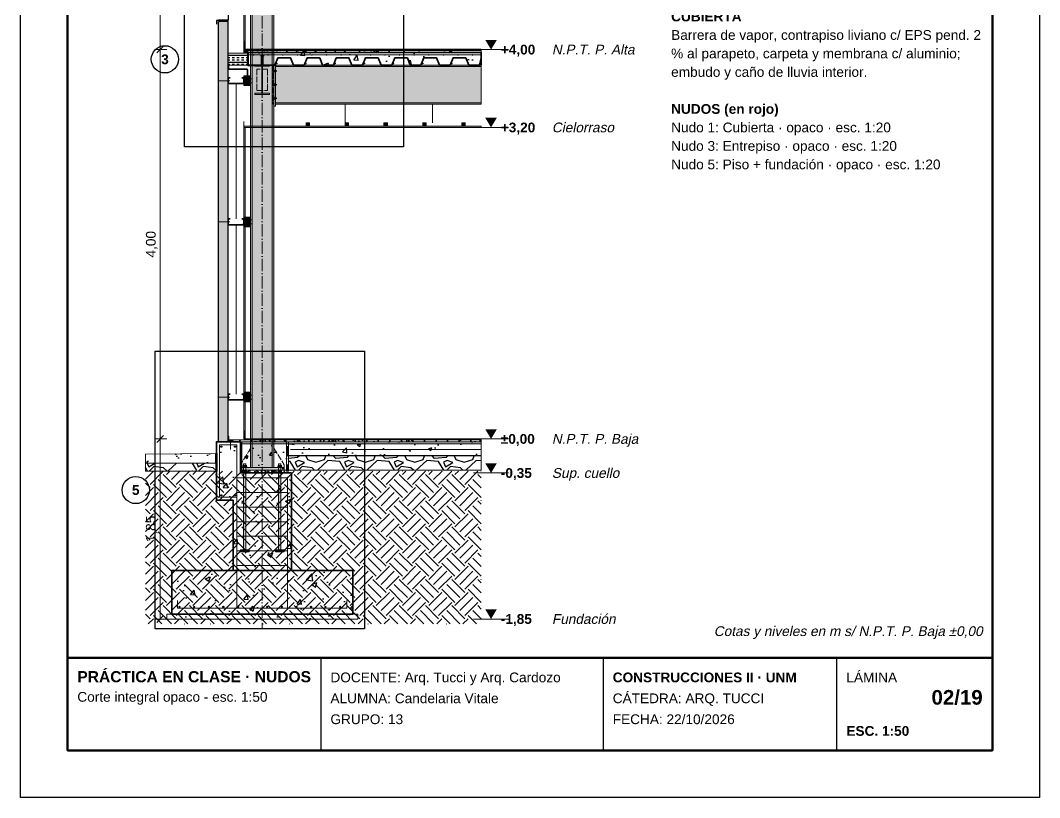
# Model space of a CAD drawing. Header units: millimetres. Extents: x 6 to 4194, y 6 to 5934.
# Drawn here: x 6 to 4194, y 6 to 3200 of the extents above; entities that cross this region are included whole.
import ezdxf
from ezdxf.enums import TextEntityAlignment as Align

# ---------------------------------------------------------------- set-up
doc = ezdxf.new("R2010")
doc.units = ezdxf.units.MM
doc.header["$LTSCALE"] = 20
doc.linetypes.add('DASHDOT', pattern=[3.556, 2.54, -0.508, 0, -0.508])
doc.linetypes.add('DASHED', pattern=[1.524, 1.27, -0.254])
for name, color, linetype in [('A-ACERO-CORTADO', 250, 'Continuous'), ('A-ACERO-VISTA', 8, 'Continuous'), ('A-AISLACION-EPS', 50, 'Continuous'), ('A-AISLACION-LANA', 40, 'Continuous'), ('A-AISLACION-PIR', 50, 'Continuous'), ('A-ALUMINIO', 253, 'Continuous'), ('A-ARMADURAS', 14, 'Continuous'), ('A-BARRERAS-MEMBRANAS', 7, 'Continuous'), ('A-CHAPA-GALVANIZADA', 253, 'Continuous'), ('A-CONTORNOS', 7, 'Continuous'), ('A-GROUT', 251, 'Continuous'), ('A-HORMIGON-INSITU', 33, 'Continuous'), ('A-HORMIGON-SIMPLE', 9, 'Continuous'), ('A-MORTERO-CARPETAS', 252, 'Continuous'), ('A-NEOPRENO-SELLADORES', 7, 'Continuous'), ('A-PROYECCION-OCULTO', 8, 'DASHED'), ('A-SELLADOR-INTUMESCENTE', 1, 'Continuous'), ('A-SOLADOS', 31, 'Continuous'), ('A-TERRENO', 32, 'Continuous'), ('A-TOSCA', 42, 'Continuous'), ('A-VISTA', 8, 'Continuous'), ('A-YESO-CIELORRASO', 254, 'Continuous'), ('X-COTAS', 3, 'Continuous'), ('X-EJES', 1, 'DASHDOT'), ('X-MARCO', 7, 'Continuous'), ('X-NIVELES', 7, 'Continuous'), ('X-REFERENCIAS', 1, 'Continuous'), ('X-ROTULO', 7, 'Continuous'), ('X-TEXTOS', 7, 'Continuous')]:
    doc.layers.add(name, color=color, linetype=linetype)
doc.styles.add('ARIAL', font='arial.ttf')
doc.styles.add('ARIAL-B', font='arialbd.ttf')

msp = doc.modelspace()

# ---------------------------------------------------------------- hatches: boundary and pattern name
at = {"layer": 'A-ACERO-CORTADO', "true_color": 0x4d545c}
h = msp.add_hatch(color=251, dxfattribs=at)
h.dxf.hatch_style = 1
h.paths.add_polyline_path([(970, 3016), (1030, 3016), (1030, 3011.7), (1001.4, 3011.7), (1001.4, 2900.3), (1030, 2900.3), (1030, 2896), (970, 2896), (970, 2900.3), (998.6, 2900.3), (998.6, 3011.7), (970, 3011.7)])
h = msp.add_hatch(color=251, dxfattribs=at)
h.dxf.hatch_style = 1
h.paths.add_polyline_path([(993.6, 3052.8), (1006, 3052.8), (1006, 3056), (993.6, 3056)])
h = msp.add_hatch(color=251, dxfattribs=at)
h.dxf.hatch_style = 1
h.paths.add_polyline_path([(996, 3016), (1003.6, 3016), (1003.6, 3056), (996, 3056)])
h = msp.add_hatch(color=251, dxfattribs=at)
h.dxf.hatch_style = 1
h.paths.add_polyline_path([(910, 1352), (1090, 1352), (1090, 1362), (910, 1362)])
h = msp.add_hatch(color=251, dxfattribs=at)
h.dxf.hatch_style = 1
h.paths.add_polyline_path([(916.8, 1362), (939.2, 1362), (939.2, 1364.4), (916.8, 1364.4)])
h = msp.add_hatch(color=251, dxfattribs=at)
h.dxf.hatch_style = 1
h.paths.add_polyline_path([(923.2, 1020), (932.8, 1020), (932.8, 1378), (923.2, 1378)])
h = msp.add_hatch(color=251, dxfattribs=at)
h.dxf.hatch_style = 1
h.paths.add_polyline_path([(1060.8, 1362), (1083.2, 1362), (1083.2, 1364.4), (1060.8, 1364.4)])
h = msp.add_hatch(color=251, dxfattribs=at)
h.dxf.hatch_style = 1
h.paths.add_polyline_path([(1067.2, 1020), (1076.8, 1020), (1076.8, 1378), (1067.2, 1378)])
h = msp.add_hatch(color=251, dxfattribs=at)
h.dxf.hatch_style = 1
h.paths.add_polyline_path([(910, 1016), (946, 1016), (946, 1024), (910, 1024)])
h = msp.add_hatch(color=251, dxfattribs=at)
h.dxf.hatch_style = 1
h.paths.add_polyline_path([(1054, 1016), (1090, 1016), (1090, 1024), (1054, 1024)])
at = {"layer": 'A-ACERO-VISTA', "true_color": 0xdfe3e7}
h = msp.add_hatch(color=254, dxfattribs=at)
h.dxf.hatch_style = 1
h.paths.add_polyline_path([(952, 1362), (1048, 1362), (1048, 4622), (952, 4622)])
h = msp.add_hatch(color=254, dxfattribs=at)
h.dxf.hatch_style = 1
h.paths.add_polyline_path([(1048, 2848), (1054, 2848), (1054, 3016), (1048, 3016)])
h = msp.add_hatch(color=254, dxfattribs=at)
h.dxf.hatch_style = 1
h.paths.add_polyline_path([(1054, 2856), (1900, 2856), (1900, 3016), (1054, 3016)])
h = msp.add_hatch(color=254, dxfattribs=at)
h.dxf.hatch_style = 1
h.paths.add_polyline_path([(924, 2932), (952, 2932), (952, 2972), (924, 2972)])
h = msp.add_hatch(color=254, dxfattribs=at)
h.dxf.hatch_style = 1
h.paths.add_polyline_path([(924, 2352), (952, 2352), (952, 2392), (924, 2392)])
h = msp.add_hatch(color=254, dxfattribs=at)
h.dxf.hatch_style = 1
h.paths.add_polyline_path([(924, 1632), (952, 1632), (952, 1672), (924, 1672)])
at = {"layer": 'A-AISLACION-EPS'}
h = msp.add_hatch(dxfattribs=at)
h.set_pattern_fill('ZIGZAG', color=256, scale=6, angle=90)
h.paths.add_polyline_path([(910, 1340), (916, 1340), (916, 1468), (910, 1468)])
h = msp.add_hatch(dxfattribs=at)
h.set_pattern_fill('ZIGZAG', color=256, scale=6, angle=90)
h.paths.add_polyline_path([(1100, 1348), (1108, 1348), (1108, 1468), (1100, 1468)])
h = msp.add_hatch(dxfattribs=at)
h.set_pattern_fill('ZIGZAG', color=256, scale=6, angle=90)
h.paths.add_polyline_path([(807.2, 1380), (810.4, 1380), (810.4, 1420), (807.2, 1420)])
at = {"layer": 'A-AISLACION-LANA'}
h = msp.add_hatch(dxfattribs=at)
h.set_pattern_fill('INSUL', color=256, scale=3)
h.paths.add_polyline_path([(860, 3016), (940, 3016), (940, 3064.8), (860, 3064.8)])
at = {"layer": 'A-AISLACION-PIR'}
h = msp.add_hatch(dxfattribs=at)
h.set_pattern_fill('HONEY', color=256, scale=4)
h.paths.add_polyline_path([(820, 1470), (860, 1470), (860, 3196), (820, 3196)])
at = {"layer": 'A-ALUMINIO', "true_color": 0x9aa3ab}
h = msp.add_hatch(color=253, dxfattribs=at)
h.dxf.hatch_style = 1
h.paths.add_polyline_path([(1180, 2765), (1194, 2765), (1194, 2778.8), (1180, 2778.8)])
h = msp.add_hatch(color=253, dxfattribs=at)
h.dxf.hatch_style = 1
h.paths.add_polyline_path([(1340, 2765), (1354, 2765), (1354, 2778.8), (1340, 2778.8)])
h = msp.add_hatch(color=253, dxfattribs=at)
h.dxf.hatch_style = 1
h.paths.add_polyline_path([(1500, 2765), (1514, 2765), (1514, 2778.8), (1500, 2778.8)])
h = msp.add_hatch(color=253, dxfattribs=at)
h.dxf.hatch_style = 1
h.paths.add_polyline_path([(1660, 2765), (1674, 2765), (1674, 2778.8), (1660, 2778.8)])
h = msp.add_hatch(color=253, dxfattribs=at)
h.dxf.hatch_style = 1
h.paths.add_polyline_path([(1820, 2765), (1834, 2765), (1834, 2778.8), (1820, 2778.8)])
at = {"layer": 'A-ARMADURAS'}
h = msp.add_hatch(color=256, dxfattribs=at)
h.dxf.hatch_style = 1
h.paths.add_polyline_path([(965.4, 3058), (965.3, 3058.4), (965.1, 3058.8), (964.8, 3059.1), (964.4, 3059.3), (964, 3059.4), (963.6, 3059.3), (963.2, 3059.1), (962.9, 3058.8), (962.7, 3058.4), (962.6, 3058), (962.7, 3057.6), (962.9, 3057.2), (963.2, 3056.9), (963.6, 3056.7), (964, 3056.6), (964.4, 3056.7), (964.8, 3056.9), (965.1, 3057.2), (965.3, 3057.6)])
h = msp.add_hatch(color=256, dxfattribs=at)
h.dxf.hatch_style = 1
h.paths.add_polyline_path([(1025.4, 3058), (1025.3, 3058.4), (1025.1, 3058.8), (1024.8, 3059.1), (1024.4, 3059.3), (1024, 3059.4), (1023.6, 3059.3), (1023.2, 3059.1), (1022.9, 3058.8), (1022.7, 3058.4), (1022.6, 3058), (1022.7, 3057.6), (1022.9, 3057.2), (1023.2, 3056.9), (1023.6, 3056.7), (1024, 3056.6), (1024.4, 3056.7), (1024.8, 3056.9), (1025.1, 3057.2), (1025.3, 3057.6)])
h = msp.add_hatch(color=256, dxfattribs=at)
h.dxf.hatch_style = 1
h.paths.add_polyline_path([(1085.4, 3058), (1085.3, 3058.4), (1085.1, 3058.8), (1084.8, 3059.1), (1084.4, 3059.3), (1084, 3059.4), (1083.6, 3059.3), (1083.2, 3059.1), (1082.9, 3058.8), (1082.7, 3058.4), (1082.6, 3058), (1082.7, 3057.6), (1082.9, 3057.2), (1083.2, 3056.9), (1083.6, 3056.7), (1084, 3056.6), (1084.4, 3056.7), (1084.8, 3056.9), (1085.1, 3057.2), (1085.3, 3057.6)])
h = msp.add_hatch(color=256, dxfattribs=at)
h.dxf.hatch_style = 1
h.paths.add_polyline_path([(1145.4, 3058), (1145.3, 3058.4), (1145.1, 3058.8), (1144.8, 3059.1), (1144.4, 3059.3), (1144, 3059.4), (1143.6, 3059.3), (1143.2, 3059.1), (1142.9, 3058.8), (1142.7, 3058.4), (1142.6, 3058), (1142.7, 3057.6), (1142.9, 3057.2), (1143.2, 3056.9), (1143.6, 3056.7), (1144, 3056.6), (1144.4, 3056.7), (1144.8, 3056.9), (1145.1, 3057.2), (1145.3, 3057.6)])
h = msp.add_hatch(color=256, dxfattribs=at)
h.dxf.hatch_style = 1
h.paths.add_polyline_path([(1205.4, 3058), (1205.3, 3058.4), (1205.1, 3058.8), (1204.8, 3059.1), (1204.4, 3059.3), (1204, 3059.4), (1203.6, 3059.3), (1203.2, 3059.1), (1202.9, 3058.8), (1202.7, 3058.4), (1202.6, 3058), (1202.7, 3057.6), (1202.9, 3057.2), (1203.2, 3056.9), (1203.6, 3056.7), (1204, 3056.6), (1204.4, 3056.7), (1204.8, 3056.9), (1205.1, 3057.2), (1205.3, 3057.6)])
h = msp.add_hatch(color=256, dxfattribs=at)
h.dxf.hatch_style = 1
h.paths.add_polyline_path([(1265.4, 3058), (1265.3, 3058.4), (1265.1, 3058.8), (1264.8, 3059.1), (1264.4, 3059.3), (1264, 3059.4), (1263.6, 3059.3), (1263.2, 3059.1), (1262.9, 3058.8), (1262.7, 3058.4), (1262.6, 3058), (1262.7, 3057.6), (1262.9, 3057.2), (1263.2, 3056.9), (1263.6, 3056.7), (1264, 3056.6), (1264.4, 3056.7), (1264.8, 3056.9), (1265.1, 3057.2), (1265.3, 3057.6)])
h = msp.add_hatch(color=256, dxfattribs=at)
h.dxf.hatch_style = 1
h.paths.add_polyline_path([(1325.4, 3058), (1325.3, 3058.4), (1325.1, 3058.8), (1324.8, 3059.1), (1324.4, 3059.3), (1324, 3059.4), (1323.6, 3059.3), (1323.2, 3059.1), (1322.9, 3058.8), (1322.7, 3058.4), (1322.6, 3058), (1322.7, 3057.6), (1322.9, 3057.2), (1323.2, 3056.9), (1323.6, 3056.7), (1324, 3056.6), (1324.4, 3056.7), (1324.8, 3056.9), (1325.1, 3057.2), (1325.3, 3057.6)])
h = msp.add_hatch(color=256, dxfattribs=at)
h.dxf.hatch_style = 1
h.paths.add_polyline_path([(1385.4, 3058), (1385.3, 3058.4), (1385.1, 3058.8), (1384.8, 3059.1), (1384.4, 3059.3), (1384, 3059.4), (1383.6, 3059.3), (1383.2, 3059.1), (1382.9, 3058.8), (1382.7, 3058.4), (1382.6, 3058), (1382.7, 3057.6), (1382.9, 3057.2), (1383.2, 3056.9), (1383.6, 3056.7), (1384, 3056.6), (1384.4, 3056.7), (1384.8, 3056.9), (1385.1, 3057.2), (1385.3, 3057.6)])
h = msp.add_hatch(color=256, dxfattribs=at)
h.dxf.hatch_style = 1
h.paths.add_polyline_path([(1445.4, 3058), (1445.3, 3058.4), (1445.1, 3058.8), (1444.8, 3059.1), (1444.4, 3059.3), (1444, 3059.4), (1443.6, 3059.3), (1443.2, 3059.1), (1442.9, 3058.8), (1442.7, 3058.4), (1442.6, 3058), (1442.7, 3057.6), (1442.9, 3057.2), (1443.2, 3056.9), (1443.6, 3056.7), (1444, 3056.6), (1444.4, 3056.7), (1444.8, 3056.9), (1445.1, 3057.2), (1445.3, 3057.6)])
h = msp.add_hatch(color=256, dxfattribs=at)
h.dxf.hatch_style = 1
h.paths.add_polyline_path([(1505.4, 3058), (1505.3, 3058.4), (1505.1, 3058.8), (1504.8, 3059.1), (1504.4, 3059.3), (1504, 3059.4), (1503.6, 3059.3), (1503.2, 3059.1), (1502.9, 3058.8), (1502.7, 3058.4), (1502.6, 3058), (1502.7, 3057.6), (1502.9, 3057.2), (1503.2, 3056.9), (1503.6, 3056.7), (1504, 3056.6), (1504.4, 3056.7), (1504.8, 3056.9), (1505.1, 3057.2), (1505.3, 3057.6)])
h = msp.add_hatch(color=256, dxfattribs=at)
h.dxf.hatch_style = 1
h.paths.add_polyline_path([(1565.4, 3058), (1565.3, 3058.4), (1565.1, 3058.8), (1564.8, 3059.1), (1564.4, 3059.3), (1564, 3059.4), (1563.6, 3059.3), (1563.2, 3059.1), (1562.9, 3058.8), (1562.7, 3058.4), (1562.6, 3058), (1562.7, 3057.6), (1562.9, 3057.2), (1563.2, 3056.9), (1563.6, 3056.7), (1564, 3056.6), (1564.4, 3056.7), (1564.8, 3056.9), (1565.1, 3057.2), (1565.3, 3057.6)])
h = msp.add_hatch(color=256, dxfattribs=at)
h.dxf.hatch_style = 1
h.paths.add_polyline_path([(1625.4, 3058), (1625.3, 3058.4), (1625.1, 3058.8), (1624.8, 3059.1), (1624.4, 3059.3), (1624, 3059.4), (1623.6, 3059.3), (1623.2, 3059.1), (1622.9, 3058.8), (1622.7, 3058.4), (1622.6, 3058), (1622.7, 3057.6), (1622.9, 3057.2), (1623.2, 3056.9), (1623.6, 3056.7), (1624, 3056.6), (1624.4, 3056.7), (1624.8, 3056.9), (1625.1, 3057.2), (1625.3, 3057.6)])
h = msp.add_hatch(color=256, dxfattribs=at)
h.dxf.hatch_style = 1
h.paths.add_polyline_path([(1685.4, 3058), (1685.3, 3058.4), (1685.1, 3058.8), (1684.8, 3059.1), (1684.4, 3059.3), (1684, 3059.4), (1683.6, 3059.3), (1683.2, 3059.1), (1682.9, 3058.8), (1682.7, 3058.4), (1682.6, 3058), (1682.7, 3057.6), (1682.9, 3057.2), (1683.2, 3056.9), (1683.6, 3056.7), (1684, 3056.6), (1684.4, 3056.7), (1684.8, 3056.9), (1685.1, 3057.2), (1685.3, 3057.6)])
h = msp.add_hatch(color=256, dxfattribs=at)
h.dxf.hatch_style = 1
h.paths.add_polyline_path([(1745.4, 3058), (1745.3, 3058.4), (1745.1, 3058.8), (1744.8, 3059.1), (1744.4, 3059.3), (1744, 3059.4), (1743.6, 3059.3), (1743.2, 3059.1), (1742.9, 3058.8), (1742.7, 3058.4), (1742.6, 3058), (1742.7, 3057.6), (1742.9, 3057.2), (1743.2, 3056.9), (1743.6, 3056.7), (1744, 3056.6), (1744.4, 3056.7), (1744.8, 3056.9), (1745.1, 3057.2), (1745.3, 3057.6)])
h = msp.add_hatch(color=256, dxfattribs=at)
h.dxf.hatch_style = 1
h.paths.add_polyline_path([(1805.4, 3058), (1805.3, 3058.4), (1805.1, 3058.8), (1804.8, 3059.1), (1804.4, 3059.3), (1804, 3059.4), (1803.6, 3059.3), (1803.2, 3059.1), (1802.9, 3058.8), (1802.7, 3058.4), (1802.6, 3058), (1802.7, 3057.6), (1802.9, 3057.2), (1803.2, 3056.9), (1803.6, 3056.7), (1804, 3056.6), (1804.4, 3056.7), (1804.8, 3056.9), (1805.1, 3057.2), (1805.3, 3057.6)])
h = msp.add_hatch(color=256, dxfattribs=at)
h.dxf.hatch_style = 1
h.paths.add_polyline_path([(1865.4, 3058), (1865.3, 3058.4), (1865.1, 3058.8), (1864.8, 3059.1), (1864.4, 3059.3), (1864, 3059.4), (1863.6, 3059.3), (1863.2, 3059.1), (1862.9, 3058.8), (1862.7, 3058.4), (1862.6, 3058), (1862.7, 3057.6), (1862.9, 3057.2), (1863.2, 3056.9), (1863.6, 3056.7), (1864, 3056.6), (1864.4, 3056.7), (1864.8, 3056.9), (1865.1, 3057.2), (1865.3, 3057.6)])
h = msp.add_hatch(color=256, dxfattribs=at)
h.dxf.hatch_style = 1
h.paths.add_polyline_path([(1059.9, 3023.2), (1059.8, 3023.8), (1059.6, 3024.3), (1059.1, 3024.8), (1058.6, 3025), (1058, 3025.1), (1057.4, 3025), (1056.9, 3024.8), (1056.4, 3024.3), (1056.2, 3023.8), (1056.1, 3023.2), (1056.2, 3022.6), (1056.4, 3022.1), (1056.9, 3021.6), (1057.4, 3021.4), (1058, 3021.3), (1058.6, 3021.4), (1059.1, 3021.6), (1059.6, 3022.1), (1059.8, 3022.6)])
h = msp.add_hatch(color=256, dxfattribs=at)
h.dxf.hatch_style = 1
h.paths.add_polyline_path([(1179.9, 3023.2), (1179.8, 3023.8), (1179.6, 3024.3), (1179.1, 3024.8), (1178.6, 3025), (1178, 3025.1), (1177.4, 3025), (1176.9, 3024.8), (1176.4, 3024.3), (1176.2, 3023.8), (1176.1, 3023.2), (1176.2, 3022.6), (1176.4, 3022.1), (1176.9, 3021.6), (1177.4, 3021.4), (1178, 3021.3), (1178.6, 3021.4), (1179.1, 3021.6), (1179.6, 3022.1), (1179.8, 3022.6)])
h = msp.add_hatch(color=256, dxfattribs=at)
h.dxf.hatch_style = 1
h.paths.add_polyline_path([(1299.9, 3023.2), (1299.8, 3023.8), (1299.6, 3024.3), (1299.1, 3024.8), (1298.6, 3025), (1298, 3025.1), (1297.4, 3025), (1296.9, 3024.8), (1296.4, 3024.3), (1296.2, 3023.8), (1296.1, 3023.2), (1296.2, 3022.6), (1296.4, 3022.1), (1296.9, 3021.6), (1297.4, 3021.4), (1298, 3021.3), (1298.6, 3021.4), (1299.1, 3021.6), (1299.6, 3022.1), (1299.8, 3022.6)])
h = msp.add_hatch(color=256, dxfattribs=at)
h.dxf.hatch_style = 1
h.paths.add_polyline_path([(1419.9, 3023.2), (1419.8, 3023.8), (1419.6, 3024.3), (1419.1, 3024.8), (1418.6, 3025), (1418, 3025.1), (1417.4, 3025), (1416.9, 3024.8), (1416.4, 3024.3), (1416.2, 3023.8), (1416.1, 3023.2), (1416.2, 3022.6), (1416.4, 3022.1), (1416.9, 3021.6), (1417.4, 3021.4), (1418, 3021.3), (1418.6, 3021.4), (1419.1, 3021.6), (1419.6, 3022.1), (1419.8, 3022.6)])
h = msp.add_hatch(color=256, dxfattribs=at)
h.dxf.hatch_style = 1
h.paths.add_polyline_path([(1539.9, 3023.2), (1539.8, 3023.8), (1539.6, 3024.3), (1539.1, 3024.8), (1538.6, 3025), (1538, 3025.1), (1537.4, 3025), (1536.9, 3024.8), (1536.4, 3024.3), (1536.2, 3023.8), (1536.1, 3023.2), (1536.2, 3022.6), (1536.4, 3022.1), (1536.9, 3021.6), (1537.4, 3021.4), (1538, 3021.3), (1538.6, 3021.4), (1539.1, 3021.6), (1539.6, 3022.1), (1539.8, 3022.6)])
h = msp.add_hatch(color=256, dxfattribs=at)
h.dxf.hatch_style = 1
h.paths.add_polyline_path([(1659.9, 3023.2), (1659.8, 3023.8), (1659.6, 3024.3), (1659.1, 3024.8), (1658.6, 3025), (1658, 3025.1), (1657.4, 3025), (1656.9, 3024.8), (1656.4, 3024.3), (1656.2, 3023.8), (1656.1, 3023.2), (1656.2, 3022.6), (1656.4, 3022.1), (1656.9, 3021.6), (1657.4, 3021.4), (1658, 3021.3), (1658.6, 3021.4), (1659.1, 3021.6), (1659.6, 3022.1), (1659.8, 3022.6)])
h = msp.add_hatch(color=256, dxfattribs=at)
h.dxf.hatch_style = 1
h.paths.add_polyline_path([(1779.9, 3023.2), (1779.8, 3023.8), (1779.6, 3024.3), (1779.1, 3024.8), (1778.6, 3025), (1778, 3025.1), (1777.4, 3025), (1776.9, 3024.8), (1776.4, 3024.3), (1776.2, 3023.8), (1776.1, 3023.2), (1776.2, 3022.6), (1776.4, 3022.1), (1776.9, 3021.6), (1777.4, 3021.4), (1778, 3021.3), (1778.6, 3021.4), (1779.1, 3021.6), (1779.6, 3022.1), (1779.8, 3022.6)])
h = msp.add_hatch(color=256, dxfattribs=at)
h.dxf.hatch_style = 1
h.paths.add_polyline_path([(1897.9, 3023.2), (1897.8, 3023.8), (1897.6, 3024.3), (1897.1, 3024.8), (1896.6, 3025), (1896, 3025.1), (1895.4, 3025), (1894.9, 3024.8), (1894.4, 3024.3), (1894.2, 3023.8), (1894.1, 3023.2), (1894.2, 3022.6), (1894.4, 3022.1), (1894.9, 3021.6), (1895.4, 3021.4), (1896, 3021.3), (1896.6, 3021.4), (1897.1, 3021.6), (1897.6, 3022.1), (1897.8, 3022.6)])
h = msp.add_hatch(color=256, dxfattribs=at)
h.dxf.hatch_style = 1
h.paths.add_polyline_path([(1055.6, 2992), (1055.4, 2993.4), (1054.8, 2994.6), (1053.8, 2995.6), (1052.6, 2996.2), (1051.2, 2996.4), (1049.8, 2996.2), (1048.6, 2995.6), (1047.6, 2994.6), (1047, 2993.4), (1046.8, 2992), (1047, 2990.6), (1047.6, 2989.4), (1048.6, 2988.4), (1049.8, 2987.8), (1051.2, 2987.6), (1052.6, 2987.8), (1053.8, 2988.4), (1054.8, 2989.4), (1055.4, 2990.6)])
h = msp.add_hatch(color=256, dxfattribs=at)
h.dxf.hatch_style = 1
h.paths.add_polyline_path([(1055.6, 2936), (1055.4, 2937.4), (1054.8, 2938.6), (1053.8, 2939.6), (1052.6, 2940.2), (1051.2, 2940.4), (1049.8, 2940.2), (1048.6, 2939.6), (1047.6, 2938.6), (1047, 2937.4), (1046.8, 2936), (1047, 2934.6), (1047.6, 2933.4), (1048.6, 2932.4), (1049.8, 2931.8), (1051.2, 2931.6), (1052.6, 2931.8), (1053.8, 2932.4), (1054.8, 2933.4), (1055.4, 2934.6)])
h = msp.add_hatch(color=256, dxfattribs=at)
h.dxf.hatch_style = 1
h.paths.add_polyline_path([(1055.6, 2880), (1055.4, 2881.4), (1054.8, 2882.6), (1053.8, 2883.6), (1052.6, 2884.2), (1051.2, 2884.4), (1049.8, 2884.2), (1048.6, 2883.6), (1047.6, 2882.6), (1047, 2881.4), (1046.8, 2880), (1047, 2878.6), (1047.6, 2877.4), (1048.6, 2876.4), (1049.8, 2875.8), (1051.2, 2875.6), (1052.6, 2875.8), (1053.8, 2876.4), (1054.8, 2877.4), (1055.4, 2878.6)])
h = msp.add_hatch(color=256, dxfattribs=at)
h.dxf.hatch_style = 1
h.paths.add_polyline_path([(834.4, 1448), (834.3, 1448.7), (833.9, 1449.4), (833.4, 1449.9), (832.7, 1450.3), (832, 1450.4), (831.3, 1450.3), (830.6, 1449.9), (830.1, 1449.4), (829.7, 1448.7), (829.6, 1448), (829.7, 1447.3), (830.1, 1446.6), (830.6, 1446.1), (831.3, 1445.7), (832, 1445.6), (832.7, 1445.7), (833.4, 1446.1), (833.9, 1446.6), (834.3, 1447.3)])
h = msp.add_hatch(color=256, dxfattribs=at)
h.dxf.hatch_style = 1
h.paths.add_polyline_path([(890.4, 1448), (890.3, 1448.7), (889.9, 1449.4), (889.4, 1449.9), (888.7, 1450.3), (888, 1450.4), (887.3, 1450.3), (886.6, 1449.9), (886.1, 1449.4), (885.7, 1448.7), (885.6, 1448), (885.7, 1447.3), (886.1, 1446.6), (886.6, 1446.1), (887.3, 1445.7), (888, 1445.6), (888.7, 1445.7), (889.4, 1446.1), (889.9, 1446.6), (890.3, 1447.3)])
h = msp.add_hatch(color=256, dxfattribs=at)
h.dxf.hatch_style = 1
h.paths.add_polyline_path([(834.4, 1248), (834.3, 1248.7), (833.9, 1249.4), (833.4, 1249.9), (832.7, 1250.3), (832, 1250.4), (831.3, 1250.3), (830.6, 1249.9), (830.1, 1249.4), (829.7, 1248.7), (829.6, 1248), (829.7, 1247.3), (830.1, 1246.6), (830.6, 1246.1), (831.3, 1245.7), (832, 1245.6), (832.7, 1245.7), (833.4, 1246.1), (833.9, 1246.6), (834.3, 1247.3)])
h = msp.add_hatch(color=256, dxfattribs=at)
h.dxf.hatch_style = 1
h.paths.add_polyline_path([(890.4, 1248), (890.3, 1248.7), (889.9, 1249.4), (889.4, 1249.9), (888.7, 1250.3), (888, 1250.4), (887.3, 1250.3), (886.6, 1249.9), (886.1, 1249.4), (885.7, 1248.7), (885.6, 1248), (885.7, 1247.3), (886.1, 1246.6), (886.6, 1246.1), (887.3, 1245.7), (888, 1245.6), (888.7, 1245.7), (889.4, 1246.1), (889.9, 1246.6), (890.3, 1247.3)])
h = msp.add_hatch(color=256, dxfattribs=at)
h.dxf.hatch_style = 1
h.paths.add_polyline_path([(662.2, 790), (662.1, 790.7), (661.8, 791.3), (661.3, 791.8), (660.7, 792.1), (660, 792.2), (659.3, 792.1), (658.7, 791.8), (658.2, 791.3), (657.9, 790.7), (657.8, 790), (657.9, 789.3), (658.2, 788.7), (658.7, 788.2), (659.3, 787.9), (660, 787.8), (660.7, 787.9), (661.3, 788.2), (661.8, 788.7), (662.1, 789.3)])
h = msp.add_hatch(color=256, dxfattribs=at)
h.dxf.hatch_style = 1
h.paths.add_polyline_path([(722.2, 790), (722.1, 790.7), (721.8, 791.3), (721.3, 791.8), (720.7, 792.1), (720, 792.2), (719.3, 792.1), (718.7, 791.8), (718.2, 791.3), (717.9, 790.7), (717.8, 790), (717.9, 789.3), (718.2, 788.7), (718.7, 788.2), (719.3, 787.9), (720, 787.8), (720.7, 787.9), (721.3, 788.2), (721.8, 788.7), (722.1, 789.3)])
h = msp.add_hatch(color=256, dxfattribs=at)
h.dxf.hatch_style = 1
h.paths.add_polyline_path([(782.2, 790), (782.1, 790.7), (781.8, 791.3), (781.3, 791.8), (780.7, 792.1), (780, 792.2), (779.3, 792.1), (778.7, 791.8), (778.2, 791.3), (777.9, 790.7), (777.8, 790), (777.9, 789.3), (778.2, 788.7), (778.7, 788.2), (779.3, 787.9), (780, 787.8), (780.7, 787.9), (781.3, 788.2), (781.8, 788.7), (782.1, 789.3)])
h = msp.add_hatch(color=256, dxfattribs=at)
h.dxf.hatch_style = 1
h.paths.add_polyline_path([(842.2, 790), (842.1, 790.7), (841.8, 791.3), (841.3, 791.8), (840.7, 792.1), (840, 792.2), (839.3, 792.1), (838.7, 791.8), (838.2, 791.3), (837.9, 790.7), (837.8, 790), (837.9, 789.3), (838.2, 788.7), (838.7, 788.2), (839.3, 787.9), (840, 787.8), (840.7, 787.9), (841.3, 788.2), (841.8, 788.7), (842.1, 789.3)])
h = msp.add_hatch(color=256, dxfattribs=at)
h.dxf.hatch_style = 1
h.paths.add_polyline_path([(902.2, 790), (902.1, 790.7), (901.8, 791.3), (901.3, 791.8), (900.7, 792.1), (900, 792.2), (899.3, 792.1), (898.7, 791.8), (898.2, 791.3), (897.9, 790.7), (897.8, 790), (897.9, 789.3), (898.2, 788.7), (898.7, 788.2), (899.3, 787.9), (900, 787.8), (900.7, 787.9), (901.3, 788.2), (901.8, 788.7), (902.1, 789.3)])
h = msp.add_hatch(color=256, dxfattribs=at)
h.dxf.hatch_style = 1
h.paths.add_polyline_path([(962.2, 790), (962.1, 790.7), (961.8, 791.3), (961.3, 791.8), (960.7, 792.1), (960, 792.2), (959.3, 792.1), (958.7, 791.8), (958.2, 791.3), (957.9, 790.7), (957.8, 790), (957.9, 789.3), (958.2, 788.7), (958.7, 788.2), (959.3, 787.9), (960, 787.8), (960.7, 787.9), (961.3, 788.2), (961.8, 788.7), (962.1, 789.3)])
h = msp.add_hatch(color=256, dxfattribs=at)
h.dxf.hatch_style = 1
h.paths.add_polyline_path([(1022.2, 790), (1022.1, 790.7), (1021.8, 791.3), (1021.3, 791.8), (1020.7, 792.1), (1020, 792.2), (1019.3, 792.1), (1018.7, 791.8), (1018.2, 791.3), (1017.9, 790.7), (1017.8, 790), (1017.9, 789.3), (1018.2, 788.7), (1018.7, 788.2), (1019.3, 787.9), (1020, 787.8), (1020.7, 787.9), (1021.3, 788.2), (1021.8, 788.7), (1022.1, 789.3)])
h = msp.add_hatch(color=256, dxfattribs=at)
h.dxf.hatch_style = 1
h.paths.add_polyline_path([(1082.2, 790), (1082.1, 790.7), (1081.8, 791.3), (1081.3, 791.8), (1080.7, 792.1), (1080, 792.2), (1079.3, 792.1), (1078.7, 791.8), (1078.2, 791.3), (1077.9, 790.7), (1077.8, 790), (1077.9, 789.3), (1078.2, 788.7), (1078.7, 788.2), (1079.3, 787.9), (1080, 787.8), (1080.7, 787.9), (1081.3, 788.2), (1081.8, 788.7), (1082.1, 789.3)])
h = msp.add_hatch(color=256, dxfattribs=at)
h.dxf.hatch_style = 1
h.paths.add_polyline_path([(1142.2, 790), (1142.1, 790.7), (1141.8, 791.3), (1141.3, 791.8), (1140.7, 792.1), (1140, 792.2), (1139.3, 792.1), (1138.7, 791.8), (1138.2, 791.3), (1137.9, 790.7), (1137.8, 790), (1137.9, 789.3), (1138.2, 788.7), (1138.7, 788.2), (1139.3, 787.9), (1140, 787.8), (1140.7, 787.9), (1141.3, 788.2), (1141.8, 788.7), (1142.1, 789.3)])
h = msp.add_hatch(color=256, dxfattribs=at)
h.dxf.hatch_style = 1
h.paths.add_polyline_path([(1202.2, 790), (1202.1, 790.7), (1201.8, 791.3), (1201.3, 791.8), (1200.7, 792.1), (1200, 792.2), (1199.3, 792.1), (1198.7, 791.8), (1198.2, 791.3), (1197.9, 790.7), (1197.8, 790), (1197.9, 789.3), (1198.2, 788.7), (1198.7, 788.2), (1199.3, 787.9), (1200, 787.8), (1200.7, 787.9), (1201.3, 788.2), (1201.8, 788.7), (1202.1, 789.3)])
h = msp.add_hatch(color=256, dxfattribs=at)
h.dxf.hatch_style = 1
h.paths.add_polyline_path([(1262.2, 790), (1262.1, 790.7), (1261.8, 791.3), (1261.3, 791.8), (1260.7, 792.1), (1260, 792.2), (1259.3, 792.1), (1258.7, 791.8), (1258.2, 791.3), (1257.9, 790.7), (1257.8, 790), (1257.9, 789.3), (1258.2, 788.7), (1258.7, 788.2), (1259.3, 787.9), (1260, 787.8), (1260.7, 787.9), (1261.3, 788.2), (1261.8, 788.7), (1262.1, 789.3)])
h = msp.add_hatch(color=256, dxfattribs=at)
h.dxf.hatch_style = 1
h.paths.add_polyline_path([(1322.2, 790), (1322.1, 790.7), (1321.8, 791.3), (1321.3, 791.8), (1320.7, 792.1), (1320, 792.2), (1319.3, 792.1), (1318.7, 791.8), (1318.2, 791.3), (1317.9, 790.7), (1317.8, 790), (1317.9, 789.3), (1318.2, 788.7), (1318.7, 788.2), (1319.3, 787.9), (1320, 787.8), (1320.7, 787.9), (1321.3, 788.2), (1321.8, 788.7), (1322.1, 789.3)])
at = {"layer": 'A-BARRERAS-MEMBRANAS', "true_color": 0x000000}
h = msp.add_hatch(color=18, dxfattribs=at)
h.dxf.hatch_style = 1
h.paths.add_polyline_path([(1108, 1411.2), (1900, 1411.2), (1900, 1412), (1108, 1412)])
at = {"layer": 'A-CHAPA-GALVANIZADA', "true_color": 0x8f989f}
h = msp.add_hatch(color=252, dxfattribs=at)
h.dxf.hatch_style = 1
h.paths.add_polyline_path([(924.8, 3068), (940, 3068), (940, 3082), (924.8, 3082)])
h = msp.add_hatch(color=252, dxfattribs=at)
h.dxf.hatch_style = 1
h.paths.add_polyline_path([(860, 3016), (860, 2998), (940, 2998), (940, 2968), (937.2, 2968), (937.2, 3000.8), (862.8, 3000.8), (862.8, 3016)])
h = msp.add_hatch(color=252, dxfattribs=at)
h.dxf.hatch_style = 1
h.paths.add_polyline_path([(860, 1472), (862, 1472), (862, 1492), (860, 1492)])
h = msp.add_hatch(color=252, dxfattribs=at)
h.dxf.hatch_style = 1
h.paths.add_polyline_path([(860, 1470), (880, 1470), (880, 1472), (860, 1472)])
at = {"layer": 'A-GROUT'}
h = msp.add_hatch(dxfattribs=at)
h.set_pattern_fill('AR-SAND', color=256, scale=0.4)
h.paths.add_polyline_path([(910, 1340), (1090, 1340), (1090, 1352), (910, 1352)])
at = {"layer": 'A-HORMIGON-INSITU'}
h = msp.add_hatch(dxfattribs=at)
h.set_pattern_fill('AR-CONC', color=256, scale=1.2)
h.paths.add_polyline_path([(940.8, 3068), (1900, 3068), (1900, 3016), (1900, 3046), (1892, 3016), (1848, 3016), (1836, 3046), (1784, 3046), (1772, 3016), (1728, 3016), (1716, 3046), (1664, 3046), (1652, 3016), (1608, 3016), (1596, 3046), (1544, 3046), (1532, 3016), (1488, 3016), (1476, 3046), (1424, 3046), (1412, 3016), (1368, 3016), (1356, 3046), (1304, 3046), (1292, 3016), (1248, 3016), (1236, 3046), (1184, 3046), (1172, 3016), (1128, 3016), (1116, 3046), (1064, 3046), (1052, 3016), (1008, 3016), (940.8, 3016.8)])
h = msp.add_hatch(dxfattribs=at)
h.set_pattern_fill('AR-CONC', color=256, scale=1.2)
h.paths.add_polyline_path([(880, 940), (1120, 940), (1120, 1340), (910, 1340), (910, 1468), (812, 1468), (812, 1228), (880, 1228)])
h = msp.add_hatch(dxfattribs=at)
h.set_pattern_fill('AR-CONC', color=256, scale=1.2)
h.paths.add_polyline_path([(628, 760), (1372, 760), (1372, 940), (628, 940)])
at = {"layer": 'A-HORMIGON-SIMPLE'}
h = msp.add_hatch(dxfattribs=at)
h.set_pattern_fill('AR-CONC', color=256, scale=0.8)
h.paths.add_polyline_path([(916, 1352), (1100, 1352), (1100, 1460), (916, 1460)])
h = msp.add_hatch(dxfattribs=at)
h.set_pattern_fill('AR-CONC', color=256, scale=0.8)
h.paths.add_polyline_path([(1108, 1412), (1900, 1412), (1900, 1460), (1108, 1460)])
h = msp.add_hatch(dxfattribs=at)
h.set_pattern_fill('AR-CONC', color=256, scale=0.8)
h.paths.add_polyline_path([(520, 1380), (807.2, 1380), (807.2, 1420), (520, 1417.2)])
h = msp.add_hatch(dxfattribs=at)
h.set_pattern_fill('AR-CONC', color=256, scale=0.8)
h.paths.add_polyline_path([(608, 740), (1392, 740), (1392, 760), (608, 760)])
at = {"layer": 'A-MORTERO-CARPETAS', "true_color": 0x8d8d8d}
h = msp.add_hatch(color=252, dxfattribs=at)
h.dxf.hatch_style = 1
h.paths.add_polyline_path([(940, 3076), (1900, 3076), (1900, 3078), (940, 3078)])
at = {"layer": 'A-MORTERO-CARPETAS'}
h = msp.add_hatch(dxfattribs=at)
h.set_pattern_fill('AR-SAND', color=256, scale=0.6)
h.paths.add_polyline_path([(940, 3068), (1900, 3068), (1900, 3076), (940, 3076)])
h = msp.add_hatch(dxfattribs=at)
h.set_pattern_fill('AR-SAND', color=256, scale=0.6)
h.paths.add_polyline_path([(860, 1468), (1900, 1468), (1900, 1476), (860, 1476)])
h = msp.add_hatch(dxfattribs=at)
h.set_pattern_fill('AR-SAND', color=256, scale=0.4)
h.paths.add_polyline_path([(910, 1460), (1900, 1460), (1900, 1468), (910, 1468)])
at = {"layer": 'A-MORTERO-CARPETAS', "true_color": 0x8d8d8d}
h = msp.add_hatch(color=252, dxfattribs=at)
h.dxf.hatch_style = 1
h.paths.add_polyline_path([(929.6, 1474), (1900, 1474), (1900, 1476), (929.6, 1476)])
at = {"layer": 'A-NEOPRENO-SELLADORES', "true_color": 0x111111}
h = msp.add_hatch(color=250, dxfattribs=at)
h.dxf.hatch_style = 1
h.paths.add_polyline_path([(820, 3196), (860, 3196), (860, 3204), (820, 3204)])
at = {"layer": 'A-NEOPRENO-SELLADORES', "true_color": 0x222222}
h = msp.add_hatch(color=250, dxfattribs=at)
h.dxf.hatch_style = 1
h.paths.add_polyline_path([(816.4, 2948.4), (819.6, 2948.4), (819.6, 2955.6), (816.4, 2955.6)])
h = msp.add_hatch(color=250, dxfattribs=at)
h.dxf.hatch_style = 1
h.paths.add_polyline_path([(816.4, 2368.4), (819.6, 2368.4), (819.6, 2375.6), (816.4, 2375.6)])
h = msp.add_hatch(color=250, dxfattribs=at)
h.dxf.hatch_style = 1
h.paths.add_polyline_path([(816.4, 1648.4), (819.6, 1648.4), (819.6, 1655.6), (816.4, 1655.6)])
at = {"layer": 'A-NEOPRENO-SELLADORES', "true_color": 0x111111}
h = msp.add_hatch(color=250, dxfattribs=at)
h.dxf.hatch_style = 1
h.paths.add_polyline_path([(816.8, 1470), (820, 1470), (820, 1484), (816.8, 1484)])
h = msp.add_hatch(color=250, dxfattribs=at)
h.dxf.hatch_style = 1
h.paths.add_polyline_path([(807.2, 1415.2), (810.4, 1415.2), (810.4, 1420), (807.2, 1420)])
at = {"layer": 'A-NEOPRENO-SELLADORES', "true_color": 0x222222}
h = msp.add_hatch(color=250, dxfattribs=at)
h.dxf.hatch_style = 1
h.paths.add_polyline_path([(919.2, 1364.4), (936.8, 1364.4), (936.8, 1372.8), (919.2, 1372.8)])
h = msp.add_hatch(color=250, dxfattribs=at)
h.dxf.hatch_style = 1
h.paths.add_polyline_path([(919.2, 1342.8), (936.8, 1342.8), (936.8, 1351.2), (919.2, 1351.2)])
h = msp.add_hatch(color=250, dxfattribs=at)
h.dxf.hatch_style = 1
h.paths.add_polyline_path([(1063.2, 1364.4), (1080.8, 1364.4), (1080.8, 1372.8), (1063.2, 1372.8)])
h = msp.add_hatch(color=250, dxfattribs=at)
h.dxf.hatch_style = 1
h.paths.add_polyline_path([(1063.2, 1342.8), (1080.8, 1342.8), (1080.8, 1351.2), (1063.2, 1351.2)])
at = {"layer": 'A-SELLADOR-INTUMESCENTE', "true_color": 0xc0392b}
h = msp.add_hatch(color=22, dxfattribs=at)
h.dxf.hatch_style = 1
h.paths.add_polyline_path([(860, 3064.8), (940, 3064.8), (940, 3068), (860, 3068)])
at = {"layer": 'A-SOLADOS', "true_color": 0xcdbb9c}
h = msp.add_hatch(color=9, dxfattribs=at)
h.dxf.hatch_style = 1
h.paths.add_polyline_path([(924.8, 3082), (929.8, 3082), (929.8, 3114), (924.8, 3114)])
h = msp.add_hatch(color=9, dxfattribs=at)
h.dxf.hatch_style = 1
h.paths.add_polyline_path([(940, 3078), (1900, 3078), (1900, 3082), (940, 3082)])
h = msp.add_hatch(color=9, dxfattribs=at)
h.dxf.hatch_style = 1
h.paths.add_polyline_path([(924.8, 1480), (929.8, 1480), (929.8, 1512), (924.8, 1512)])
h = msp.add_hatch(color=9, dxfattribs=at)
h.dxf.hatch_style = 1
h.paths.add_polyline_path([(929.6, 1476), (1900, 1476), (1900, 1480), (929.6, 1480)])
at = {"layer": 'A-TERRENO'}
h = msp.add_hatch(dxfattribs=at)
h.set_pattern_fill('EARTH', color=256, scale=12, angle=45)
h.paths.add_polyline_path([(520, 720), (1900, 720), (1900, 1348), (520, 1348)])
at = {"layer": 'A-TOSCA'}
h = msp.add_hatch(dxfattribs=at)
h.set_pattern_fill('GRAVEL', color=256, scale=8)
h.paths.add_polyline_path([(1108, 1352), (1900, 1352), (1900, 1411.2), (1108, 1411.2)])
h = msp.add_hatch(dxfattribs=at)
h.set_pattern_fill('GRAVEL', color=256, scale=8)
h.paths.add_polyline_path([(520, 1348), (810.4, 1348), (810.4, 1380), (520, 1380)])
at = {"layer": 'A-VISTA', "true_color": 0xf2f2f2}
h = msp.add_hatch(color=7, dxfattribs=at)
h.dxf.hatch_style = 1
h.paths.add_polyline_path([(924.8, 2760), (1900, 2760), (1900, 2765), (924.8, 2765)])
at = {"layer": 'A-YESO-CIELORRASO'}
h = msp.add_hatch(dxfattribs=at)
h.set_pattern_fill('AR-SAND', color=256, scale=0.3)
h.paths.add_polyline_path([(924.8, 3082), (929.8, 3082), (929.8, 4360), (924.8, 4360)])
h = msp.add_hatch(dxfattribs=at)
h.set_pattern_fill('AR-SAND', color=256, scale=0.3)
h.paths.add_polyline_path([(924.8, 1480), (929.8, 1480), (929.8, 2760), (924.8, 2760)])
at = {"layer": 'X-NIVELES'}
h = msp.add_hatch(color=7, dxfattribs=at)
h.dxf.hatch_style = 1
h.paths.add_polyline_path([(1940, 3080), (1916, 3120), (1964, 3120)])
h = msp.add_hatch(color=7, dxfattribs=at)
h.dxf.hatch_style = 1
h.paths.add_polyline_path([(1940, 2760), (1916, 2800), (1964, 2800)])
h = msp.add_hatch(color=7, dxfattribs=at)
h.dxf.hatch_style = 1
h.paths.add_polyline_path([(1940, 1480), (1916, 1520), (1964, 1520)])
h = msp.add_hatch(color=7, dxfattribs=at)
h.dxf.hatch_style = 1
h.paths.add_polyline_path([(1940, 1340), (1916, 1380), (1964, 1380)])
h = msp.add_hatch(color=7, dxfattribs=at)
h.dxf.hatch_style = 1
h.paths.add_polyline_path([(1940, 740), (1916, 780), (1964, 780)])

# ---------------------------------------------------------------- linework, layer by layer
at = {"layer": 'A-ARMADURAS', "lineweight": 13}
for points in [[(946, 3058), (1900, 3058)], [(824, 1240), (896, 1240), (896, 1456), (824, 1456), (824, 1240)], [(1116, 1436), (1896, 1436)], [(896, 1320), (1104, 1320)], [(896, 1260), (1104, 1260)], [(896, 1200), (1104, 1200)], [(896, 1140), (1104, 1140)], [(896, 1080), (1104, 1080)], [(896, 1020), (1104, 1020)], [(896, 960), (1104, 960)]]:
    msp.add_lwpolyline(points, dxfattribs=at)
at = {"layer": 'A-ARMADURAS', "lineweight": 18}
for points in [[(920, 784), (896, 784), (896, 1324)], [(1080, 784), (1104, 784), (1104, 1324)]]:
    msp.add_lwpolyline(points, dxfattribs=at)
at = {"layer": 'A-ARMADURAS', "lineweight": 20}
msp.add_lwpolyline([(652, 816), (652, 784), (1348, 784), (1348, 816)], dxfattribs=at)
at = {"layer": 'A-ARMADURAS'}
for centre, radius in [((964, 3058), 1.36), ((1024, 3058), 1.36), ((1084, 3058), 1.36), ((1144, 3058), 1.36), ((1204, 3058), 1.36), ((1264, 3058), 1.36), ((1324, 3058), 1.36), ((1384, 3058), 1.36), ((1444, 3058), 1.36), ((1504, 3058), 1.36), ((1564, 3058), 1.36), ((1624, 3058), 1.36), ((1684, 3058), 1.36), ((1744, 3058), 1.36), ((1804, 3058), 1.36), ((1864, 3058), 1.36), ((1058, 3023.2), 1.92), ((1178, 3023.2), 1.92), ((1298, 3023.2), 1.92), ((1418, 3023.2), 1.92), ((1538, 3023.2), 1.92), ((1658, 3023.2), 1.92), ((1778, 3023.2), 1.92), ((1896, 3023.2), 1.92), ((1051.2, 2992), 4.4), ((1051.2, 2936), 4.4), ((1051.2, 2880), 4.4), ((832, 1448), 2.4), ((888, 1448), 2.4), ((832, 1248), 2.4), ((888, 1248), 2.4), ((660, 790), 2.24), ((720, 790), 2.24), ((780, 790), 2.24), ((840, 790), 2.24), ((900, 790), 2.24), ((960, 790), 2.24), ((1020, 790), 2.24), ((1080, 790), 2.24), ((1140, 790), 2.24), ((1200, 790), 2.24), ((1260, 790), 2.24), ((1320, 790), 2.24)]:
    msp.add_circle(centre, radius, dxfattribs=at)
at = {"layer": 'A-CONTORNOS', "lineweight": 13}
for points in [[(958.8, 1362), (958.8, 4622)], [(1041.2, 1362), (1041.2, 4622)], [(1164, 3078), (1164, 3082)], [(1324, 3078), (1324, 3082)], [(1484, 3078), (1484, 3082)], [(1644, 3078), (1644, 3082)], [(1804, 3078), (1804, 3082)], [(1054, 3010.6), (1900, 3010.6)], [(1054, 2861.4), (1900, 2861.4)], [(1340, 2778.8), (1340, 2856)], [(1700, 2778.8), (1700, 2856)], [(1180, 1476), (1180, 1480)], [(1340, 1476), (1340, 1480)], [(1500, 1476), (1500, 1480)], [(1660, 1476), (1660, 1480)], [(1820, 1476), (1820, 1480)]]:
    msp.add_lwpolyline(points, dxfattribs=at)
at = {"layer": 'A-CONTORNOS', "lineweight": 18}
for points in [[(924.8, 3082), (929.8, 3082), (929.8, 4360), (924.8, 4360)], [(820, 1470), (860, 1470), (860, 3196), (820, 3196)], [(860, 3016), (940, 3016), (940, 3064.8), (860, 3064.8)], [(940, 3078), (1900, 3078), (1900, 3082), (940, 3082)], [(940, 3068), (1900, 3068), (1900, 3076), (940, 3076)], [(924.8, 2760), (1900, 2760), (1900, 2765), (924.8, 2765)], [(924.8, 1480), (929.8, 1480), (929.8, 2760), (924.8, 2760)], [(860, 1468), (1900, 1468), (1900, 1476), (860, 1476)], [(910, 1460), (1900, 1460), (1900, 1468), (910, 1468)], [(929.6, 1476), (1900, 1476), (1900, 1480), (929.6, 1480)], [(916, 1352), (1100, 1352), (1100, 1460), (916, 1460)], [(1108, 1412), (1900, 1412), (1900, 1460), (1108, 1460)], [(520, 1380), (807.2, 1380), (807.2, 1420), (520, 1417.2)], [(1108, 1352), (1900, 1352), (1900, 1411.2), (1108, 1411.2)], [(520, 1348), (810.4, 1348), (810.4, 1380), (520, 1380)], [(910, 1352), (1090, 1352), (1090, 1362), (910, 1362)], [(910, 1340), (1090, 1340), (1090, 1352), (910, 1352)], [(608, 740), (1392, 740), (1392, 760), (608, 760)]]:
    msp.add_lwpolyline(points, close=True, dxfattribs=at)
at = {"layer": 'A-CONTORNOS', "lineweight": 25}
for points in [[(867.2, 3232), (860, 3232), (860, 3200), (812, 3200), (812, 3184.8)], [(1042, 2992), (1060, 2992)], [(1042, 2936), (1060, 2936)], [(1042, 2880), (1060, 2880)]]:
    msp.add_lwpolyline(points, dxfattribs=at)
at = {"layer": 'A-CONTORNOS', "lineweight": 30}
for points in [[(820.2, 1470), (820.2, 3196)], [(859.8, 1470), (859.8, 3196)], [(1008, 3016), (1052, 3016), (1064, 3046), (1116, 3046), (1128, 3016), (1172, 3016), (1184, 3046), (1236, 3046), (1248, 3016), (1292, 3016), (1304, 3046), (1356, 3046), (1368, 3016), (1412, 3016), (1424, 3046), (1476, 3046), (1488, 3016), (1532, 3016), (1544, 3046), (1596, 3046), (1608, 3016), (1652, 3016), (1664, 3046), (1716, 3046), (1728, 3016), (1772, 3016), (1784, 3046), (1836, 3046), (1848, 3016), (1892, 3016), (1900, 3046), (1900, 3046), (1900, 3016)], [(811.2, 1450), (811.2, 1468.8), (880, 1468.8)]]:
    msp.add_lwpolyline(points, dxfattribs=at)
at = {"layer": 'A-CONTORNOS', "lineweight": 13}
for points in [[(924.8, 3082), (929.8, 3082), (929.8, 3114), (924.8, 3114)], [(924.8, 3068), (940, 3068), (940, 3082), (924.8, 3082)], [(860, 3016), (860, 2998), (940, 2998), (940, 2968), (937.2, 2968), (937.2, 3000.8), (862.8, 3000.8), (862.8, 3016)], [(993.6, 3052.8), (1006, 3052.8), (1006, 3056), (993.6, 3056)], [(996, 3016), (1003.6, 3016), (1003.6, 3056), (996, 3056)], [(1048, 2848), (1054, 2848), (1054, 3016), (1048, 3016)], [(924, 2932), (952, 2932), (952, 2972), (924, 2972)], [(924, 2352), (952, 2352), (952, 2392), (924, 2392)], [(924, 1632), (952, 1632), (952, 1672), (924, 1672)], [(924.8, 1480), (929.8, 1480), (929.8, 1512), (924.8, 1512)], [(860, 1472), (862, 1472), (862, 1492), (860, 1492)], [(860, 1470), (880, 1470), (880, 1472), (860, 1472)], [(910, 1340), (916, 1340), (916, 1468), (910, 1468)], [(1100, 1348), (1108, 1348), (1108, 1468), (1100, 1468)], [(807.2, 1380), (810.4, 1380), (810.4, 1420), (807.2, 1420)], [(916.8, 1362), (939.2, 1362), (939.2, 1364.4), (916.8, 1364.4)], [(923.2, 1020), (932.8, 1020), (932.8, 1378), (923.2, 1378)], [(1060.8, 1362), (1083.2, 1362), (1083.2, 1364.4), (1060.8, 1364.4)], [(1067.2, 1020), (1076.8, 1020), (1076.8, 1378), (1067.2, 1378)], [(910, 1016), (946, 1016), (946, 1024), (910, 1024)], [(1054, 1016), (1090, 1016), (1090, 1024), (1054, 1024)]]:
    msp.add_lwpolyline(points, close=True, dxfattribs=at)
at = {"layer": 'A-CONTORNOS', "lineweight": 40}
msp.add_lwpolyline([(940, 3068), (940, 3016), (1006, 3016)], dxfattribs=at)
at = {"layer": 'A-CONTORNOS', "lineweight": 35}
for points in [[(940.8, 3068), (1900, 3068), (1900, 3016), (1900, 3046), (1900, 3046), (1892, 3016), (1848, 3016), (1836, 3046), (1784, 3046), (1772, 3016), (1728, 3016), (1716, 3046), (1664, 3046), (1652, 3016), (1608, 3016), (1596, 3046), (1544, 3046), (1532, 3016), (1488, 3016), (1476, 3046), (1424, 3046), (1412, 3016), (1368, 3016), (1356, 3046), (1304, 3046), (1292, 3016), (1248, 3016), (1236, 3046), (1184, 3046), (1172, 3016), (1128, 3016), (1116, 3046), (1064, 3046), (1052, 3016), (1008, 3016), (940.8, 3016.8)], [(880, 940), (1120, 940), (1120, 1340), (910, 1340), (910, 1468), (812, 1468), (812, 1228), (880, 1228)], [(628, 760), (1372, 760), (1372, 940), (628, 940)]]:
    msp.add_lwpolyline(points, close=True, dxfattribs=at)
at = {"layer": 'A-CONTORNOS', "lineweight": 20}
msp.add_lwpolyline([(970, 3016), (1030, 3016), (1030, 3011.7), (1001.4, 3011.7), (1001.4, 2900.3), (1030, 2900.3), (1030, 2896), (970, 2896), (970, 2900.3), (998.6, 2900.3), (998.6, 3011.7), (970, 3011.7)], close=True, dxfattribs=at)
for points in [[(817.6, 2952), (867.2, 2952)], [(920, 2960), (958, 2960)], [(920, 2944), (958, 2944)], [(817.6, 2372), (867.2, 2372)], [(920, 2380), (958, 2380)], [(920, 2364), (958, 2364)], [(817.6, 1652), (867.2, 1652)], [(920, 1660), (958, 1660)], [(920, 1644), (958, 1644)], [(870, 1470), (870, 1436)]]:
    msp.add_lwpolyline(points, dxfattribs=at)
at = {"layer": 'A-CONTORNOS', "lineweight": 35}
for points in [[(868, 2964), (860, 2964), (860, 2940), (924, 2940), (924, 2964), (916, 2964)], [(868, 2384), (860, 2384), (860, 2360), (924, 2360), (924, 2384), (916, 2384)], [(868, 1664), (860, 1664), (860, 1640), (924, 1640), (924, 1664), (916, 1664)]]:
    msp.add_lwpolyline(points, dxfattribs=at)
at = {"layer": 'A-CONTORNOS', "lineweight": 18}
for points in [[(892, 2384), (892, 2940)], [(968.8, 2895.2), (1031.2, 2895.2)], [(924.8, 2784), (924.8, 2760), (940.8, 2760)], [(892, 1664), (892, 2360)], [(520, 1348), (810.4, 1348)]]:
    msp.add_lwpolyline(points, dxfattribs=at)
at = {"layer": 'A-CONTORNOS', "lineweight": 50}
msp.add_lwpolyline([(811.2, 1420), (811.2, 1348)], dxfattribs=at)
at = {"layer": 'A-PROYECCION-OCULTO', "lineweight": 13}
for points in [[(1044, 2856), (1048, 2856), (1048, 3016), (1044, 3016)], [(978, 2912), (1022, 2912), (1022, 3000), (978, 3000)], [(910, 1362), (952, 1362), (952, 1442), (910, 1374)], [(952, 1362), (1048, 1362), (1048, 1460), (952, 1460)], [(1090, 1362), (1048, 1362), (1048, 1442), (1090, 1374)]]:
    msp.add_lwpolyline(points, close=True, dxfattribs=at)
at = {"layer": 'A-VISTA', "lineweight": 13}
for points in [[(952, 1362), (1048, 1362), (1048, 4622), (952, 4622)], [(1054, 2856), (1900, 2856), (1900, 3016), (1054, 3016)], [(1180, 2765), (1194, 2765), (1194, 2778.8), (1180, 2778.8)], [(1340, 2765), (1354, 2765), (1354, 2778.8), (1340, 2778.8)], [(1500, 2765), (1514, 2765), (1514, 2778.8), (1500, 2778.8)], [(1660, 2765), (1674, 2765), (1674, 2778.8), (1660, 2778.8)], [(1820, 2765), (1834, 2765), (1834, 2778.8), (1820, 2778.8)]]:
    msp.add_lwpolyline(points, close=True, dxfattribs=at)
at = {"layer": 'X-COTAS', "lineweight": 13}
for points in [[(580, 3080), (580, 4680)], [(558, 3080), (608, 3080)], [(558, 3080), (608, 3080)], [(580, 1480), (580, 3080)], [(558, 1480), (608, 1480)], [(558, 1480), (608, 1480)], [(580, 740), (580, 1480)], [(558, 740), (608, 740)]]:
    msp.add_lwpolyline(points, dxfattribs=at)
at = {"layer": 'X-COTAS', "lineweight": 25}
for points in [[(566, 3066), (594, 3094)], [(566, 3066), (594, 3094)], [(566, 1466), (594, 1494)], [(566, 1466), (594, 1494)], [(566, 726), (594, 754)]]:
    msp.add_lwpolyline(points, dxfattribs=at)
at = {"layer": 'X-EJES', "color": 12, "lineweight": 13, "true_color": 0xcc0000}
msp.add_lwpolyline([(1000, 5140), (1000, 700)], dxfattribs=at)
at = {"layer": 'X-MARCO', "lineweight": 30}
msp.add_lwpolyline([(6, 5934), (4194, 5934), (4194, 6), (6, 6)], close=True, dxfattribs=at)
at = {"layer": 'X-MARCO', "lineweight": 50}
msp.add_lwpolyline([(200, 5740), (4000, 5740), (4000, 200), (200, 200)], close=True, dxfattribs=at)
at = {"layer": 'X-NIVELES', "lineweight": 13}
for points in [[(1868, 3080), (2012, 3080)], [(1868, 2760), (2012, 2760)], [(1868, 1480), (2012, 1480)], [(1868, 1340), (2012, 1340)], [(1868, 740), (2012, 740)]]:
    msp.add_lwpolyline(points, dxfattribs=at)
at = {"layer": 'X-REFERENCIAS', "color": 12, "lineweight": 30, "true_color": 0xcc0000}
for points in [[(680, 3400), (1580, 3400), (1580, 2680), (680, 2680)], [(560, 1840), (1420, 1840), (1420, 700), (560, 700)]]:
    msp.add_lwpolyline(points, close=True, dxfattribs=at)
at = {"layer": 'X-REFERENCIAS', "color": 12, "lineweight": 25, "true_color": 0xcc0000}
for centre in [(600, 3040), (480, 1270)]:
    msp.add_circle(centre, 56, dxfattribs=at)
at = {"layer": 'X-ROTULO', "lineweight": 50}
msp.add_lwpolyline([(200, 580), (4000, 580), (4000, 200), (200, 200)], close=True, dxfattribs=at)
at = {"layer": 'X-ROTULO', "lineweight": 25}
for points in [[(1240, 580), (1240, 200)], [(2400, 580), (2400, 200)], [(3360, 580), (3360, 200)]]:
    msp.add_lwpolyline(points, dxfattribs=at)

# ---------------------------------------------------------------- texts
at = {"layer": 'X-COTAS', "style": 'ARIAL'}
for s, p in [('4,00', (562, 2280)), ('1,85', (562, 1110))]:
    msp.add_text(s, height=40.1, rotation=90, dxfattribs=at).set_placement(p, align=Align.CENTER)
at = {"layer": 'X-NIVELES', "style": 'ARIAL-B'}
for s, p in [('+4,00', (1980, 3060)), ('+3,20', (1980, 2740)), ('±0,00', (1980, 1460)), ('-0,35', (1980, 1320)), ('-1,85', (1980, 720))]:
    msp.add_text(s, height=40.1, dxfattribs=at).set_placement(p)
at = {"layer": 'X-NIVELES', "style": 'ARIAL', "oblique": 12}
for s, height, p in [('N.P.T. P. Alta', 40.096, (2190, 3060)), ('Cielorraso', 40.1, (2190, 2740)), ('N.P.T. P. Baja', 40.096, (2190, 1460)), ('Sup. cuello', 40.096, (2190, 1320)), ('Fundación', 40.1, (2190, 720))]:
    msp.add_text(s, height=height, dxfattribs=at).set_placement(p)
at = {"layer": 'X-REFERENCIAS', "color": 12, "true_color": 0xcc0000, "style": 'ARIAL-B'}
for s, p in [('3', (600, 3020)), ('5', (480, 1250))]:
    msp.add_text(s, height=40.1, dxfattribs=at).set_placement(p, align=Align.CENTER)
at = {"layer": 'X-ROTULO'}
for s, height, style, p in [('PRÁCTICA EN CLASE · NUDOS', 45.824, 'ARIAL-B', (240, 480)), ('DOCENTE: Arq. Tucci y Arq. Cardozo', 40.096, 'ARIAL', (1280, 480)), ('CONSTRUCCIONES II · UNM', 40.096, 'ARIAL-B', (2440, 480)), ('LÁMINA', 40.1, 'ARIAL', (3400, 480)), ('Corte integral opaco - esc. 1:50', 40.096, 'ARIAL', (240, 400)), ('ALUMNA: Candelaria Vitale', 40.096, 'ARIAL', (1280, 394)), ('CÁTEDRA: ARQ. TUCCI', 40.096, 'ARIAL', (2440, 394)), ('GRUPO: 13', 40.1, 'ARIAL', (1280, 308)), ('FECHA: 22/10/2026', 40.096, 'ARIAL', (2440, 308)), ('ESC. 1:50', 40.1, 'ARIAL-B', (3400, 260))]:
    msp.add_text(s, height=height, dxfattribs=dict(at, style=style)).set_placement(p)
at = {"layer": 'X-ROTULO', "style": 'ARIAL-B'}
msp.add_text('02/19', height=60.14, dxfattribs=at).set_placement((3960, 388), align=Align.RIGHT)
at = {"layer": 'X-TEXTOS'}
for s, height, style, p in [('CUBIERTA', 40.1, 'ARIAL-B', (2680, 3196)), ('Barrera de vapor, contrapiso liviano c/ EPS pend. 2', 40.096, 'ARIAL', (2680, 3120)), ('% al parapeto, carpeta y membrana c/ aluminio;', 40.096, 'ARIAL', (2680, 3044)), ('embudo y caño de lluvia interior.', 40.096, 'ARIAL', (2680, 2968)), ('NUDOS (en rojo)', 40.096, 'ARIAL-B', (2680, 2816)), ('Nudo 1: Cubierta · opaco · esc. 1:20', 40.096, 'ARIAL', (2680, 2740)), ('Nudo 3: Entrepiso · opaco · esc. 1:20', 40.096, 'ARIAL', (2680, 2664)), ('Nudo 5: Piso + fundación · opaco · esc. 1:20', 40.096, 'ARIAL', (2680, 2588))]:
    msp.add_text(s, height=height, dxfattribs=dict(at, style=style)).set_placement(p)
at = {"layer": 'X-TEXTOS', "style": 'ARIAL', "oblique": 12}
msp.add_text('Cotas y niveles en m s/ N.P.T. P. Baja ±0,00', height=40.096, dxfattribs=at).set_placement((3960, 670), align=Align.RIGHT)

doc.saveas('drawing.dxf')
